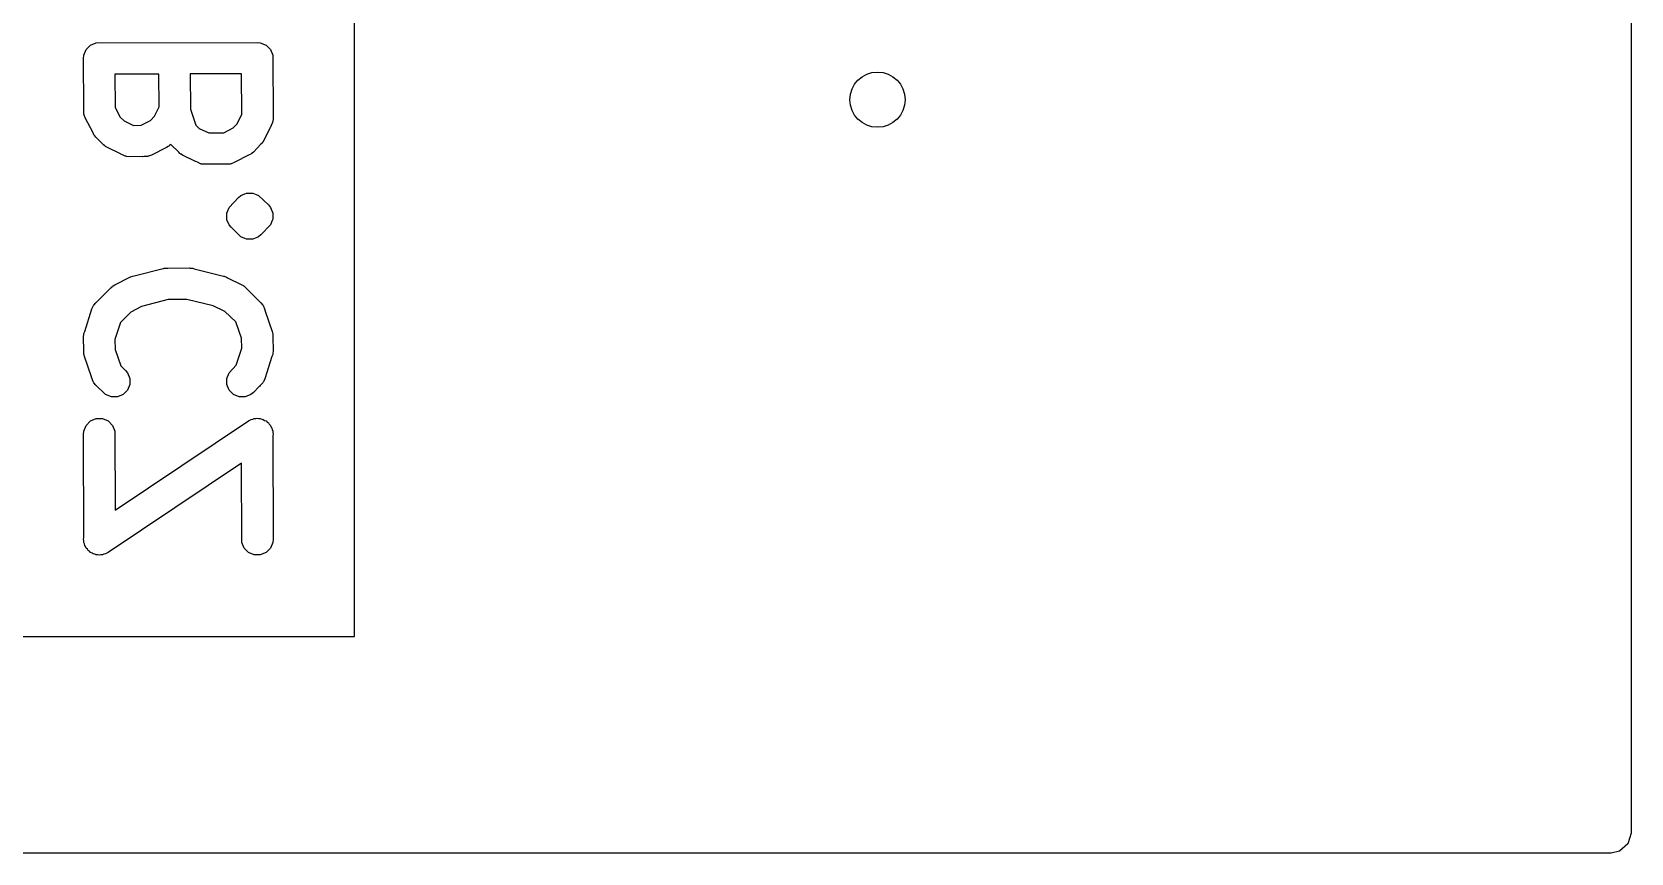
# Model space of a CAD drawing. Extents: x 0.01 to 1.59, y -0.39 to 1.19.
# Drawn here: x 1.1891 to 1.5879, y -0.3879 to -0.1831 of the extents above; entities that cross this region are included whole.
import ezdxf

# ---------------------------------------------------------------- set-up
doc = ezdxf.new("R2010")
doc.units = 0
doc.header["$MEASUREMENT"] = 0
doc.layers.add('BLACK', color=7, linetype='CONTINUOUS')

msp = doc.modelspace()

# ---------------------------------------------------------------- linework, layer by layer
at = {"layer": 'BLACK', "linetype": 'CONTINUOUS'}
for p, q in [((1.58793, 1.18297), (1.58793, -0.38297)), ((1.26953, -0.3339), (1.26953, -0.05696)), ((1.20266, -0.1875), (1.20375, -0.18641)), ((1.20375, -0.18641), (1.20517, -0.18583)), ((1.20517, -0.18583), (1.2453, -0.18575)), ((1.2453, -0.18575), (1.24607, -0.18583)), ((1.24607, -0.18583), (1.24749, -0.18641)), ((1.24749, -0.18641), (1.24858, -0.1875)), ((1.202, -0.18969), (1.20207, -0.18892)), ((1.20206, -0.20221), (1.202, -0.18969)), ((1.20207, -0.18892), (1.20266, -0.1875)), ((1.24858, -0.1875), (1.24917, -0.18892)), ((1.24917, -0.18892), (1.24924, -0.20469)), ((1.22077, -0.1936), (1.20982, -0.19362)), ((1.20982, -0.19362), (1.20987, -0.20198)), ((1.22081, -0.20178), (1.22077, -0.1936)), ((1.24139, -0.19356), (1.22857, -0.19358)), ((1.22857, -0.19358), (1.22862, -0.20235)), ((1.24143, -0.20365), (1.24139, -0.19356)), ((1.20203, -0.20232), (1.20206, -0.20221)), ((1.20207, -0.2029), (1.20203, -0.20232)), ((1.20207, -0.20358), (1.20207, -0.2029)), ((1.20987, -0.20198), (1.21109, -0.20433)), ((1.21967, -0.20414), (1.22081, -0.20178)), ((1.22862, -0.20235), (1.23001, -0.20637)), ((1.20213, -0.20371), (1.20207, -0.20358)), ((1.20214, -0.20385), (1.20213, -0.20371)), ((1.20241, -0.20457), (1.20214, -0.20385)), ((1.20435, -0.20831), (1.20241, -0.20457)), ((1.21109, -0.20433), (1.2121, -0.2053)), ((1.2121, -0.2053), (1.21443, -0.20642)), ((1.21443, -0.20642), (1.21633, -0.20639)), ((1.21633, -0.20639), (1.2187, -0.20516)), ((1.2187, -0.20516), (1.21967, -0.20414)), ((1.23001, -0.20637), (1.23085, -0.20718)), ((1.23085, -0.20718), (1.23319, -0.2083)), ((1.23696, -0.20826), (1.23932, -0.20703)), ((1.23932, -0.20703), (1.24029, -0.20602)), ((1.24029, -0.20602), (1.24143, -0.20365)), ((1.24852, -0.20693), (1.24695, -0.2102)), ((1.24858, -0.20687), (1.24852, -0.20693)), ((1.24875, -0.20645), (1.24858, -0.20687)), ((1.2491, -0.20573), (1.24875, -0.20645)), ((1.24911, -0.20558), (1.2491, -0.20573)), ((1.24917, -0.20545), (1.24911, -0.20558)), ((1.24924, -0.20469), (1.24917, -0.20545)), ((1.20454, -0.20875), (1.20435, -0.20831)), ((1.20466, -0.2089), (1.20454, -0.20875)), ((1.2047, -0.20897), (1.20466, -0.2089)), ((1.20478, -0.20904), (1.2047, -0.20897)), ((1.20502, -0.20934), (1.20478, -0.20904)), ((1.207, -0.21123), (1.20502, -0.20934)), ((1.20727, -0.21155), (1.207, -0.21123)), ((1.22372, -0.21122), (1.22341, -0.21147)), ((1.22375, -0.21119), (1.22372, -0.21122)), ((1.22377, -0.21122), (1.22375, -0.21119)), ((1.22574, -0.21311), (1.22377, -0.21122)), ((1.23319, -0.2083), (1.23696, -0.20826)), ((1.24623, -0.21112), (1.24434, -0.21309)), ((1.24654, -0.21085), (1.24623, -0.21112)), ((1.24664, -0.21069), (1.24654, -0.21085)), ((1.2467, -0.21062), (1.24664, -0.21069)), ((1.24674, -0.21053), (1.2467, -0.21062)), ((1.24695, -0.2102), (1.24674, -0.21053)), ((1.20743, -0.21165), (1.20727, -0.21155)), ((1.2075, -0.21171), (1.20743, -0.21165)), ((1.20759, -0.21175), (1.2075, -0.21171)), ((1.20792, -0.21196), (1.20759, -0.21175)), ((1.21119, -0.21353), (1.20792, -0.21196)), ((1.21125, -0.21358), (1.21119, -0.21353)), ((1.21167, -0.21376), (1.21125, -0.21358)), ((1.21239, -0.21411), (1.21167, -0.21376)), ((1.21253, -0.21412), (1.21239, -0.21411)), ((1.21266, -0.21417), (1.21253, -0.21412)), ((1.21343, -0.21425), (1.21266, -0.21417)), ((1.21662, -0.21419), (1.21343, -0.21425)), ((1.21669, -0.21422), (1.21662, -0.21419)), ((1.21712, -0.21419), (1.21669, -0.21422)), ((1.21795, -0.21417), (1.21712, -0.21419)), ((1.21808, -0.21412), (1.21795, -0.21417)), ((1.21822, -0.21411), (1.21808, -0.21412)), ((1.21894, -0.21383), (1.21822, -0.21411)), ((1.22268, -0.21189), (1.21894, -0.21383)), ((1.22312, -0.21171), (1.22268, -0.21189)), ((1.22327, -0.21158), (1.22312, -0.21171)), ((1.22335, -0.21155), (1.22327, -0.21158)), ((1.22341, -0.21147), (1.22335, -0.21155)), ((1.22602, -0.21342), (1.22574, -0.21311)), ((1.22618, -0.21352), (1.22602, -0.21342)), ((1.22624, -0.21358), (1.22618, -0.21352)), ((1.22634, -0.21362), (1.22624, -0.21358)), ((1.22667, -0.21383), (1.22634, -0.21362)), ((1.22994, -0.2154), (1.22667, -0.21383)), ((1.24331, -0.21376), (1.23957, -0.21571)), ((1.24374, -0.21358), (1.24331, -0.21376)), ((1.24389, -0.21346), (1.24374, -0.21358)), ((1.24397, -0.21342), (1.24389, -0.21346)), ((1.24404, -0.21334), (1.24397, -0.21342)), ((1.24434, -0.21309), (1.24404, -0.21334)), ((1.22999, -0.21546), (1.22994, -0.2154)), ((1.23042, -0.21563), (1.22999, -0.21546)), ((1.23114, -0.21598), (1.23042, -0.21563)), ((1.23128, -0.21599), (1.23114, -0.21598)), ((1.23141, -0.21605), (1.23128, -0.21599)), ((1.23218, -0.21612), (1.23141, -0.21605)), ((1.23723, -0.21606), (1.23218, -0.21612)), ((1.23731, -0.21609), (1.23723, -0.21606)), ((1.23782, -0.21606), (1.23731, -0.21609)), ((1.23857, -0.21605), (1.23782, -0.21606)), ((1.2387, -0.21599), (1.23857, -0.21605)), ((1.23884, -0.21598), (1.2387, -0.21599)), ((1.23957, -0.21571), (1.23884, -0.21598)), ((1.24225, -0.22349), (1.24266, -0.22332)), ((1.24266, -0.22332), (1.2442, -0.22332)), ((1.2442, -0.22332), (1.24503, -0.22367)), ((1.23787, -0.22787), (1.23828, -0.22687)), ((1.23828, -0.22687), (1.24065, -0.2244)), ((1.23828, -0.22687), (1.23828, -0.22687)), ((1.24065, -0.2244), (1.24124, -0.22391)), ((1.24124, -0.22391), (1.24225, -0.22349)), ((1.24503, -0.22367), (1.24562, -0.22391)), ((1.24562, -0.22391), (1.24562, -0.22391)), ((1.24562, -0.22391), (1.24809, -0.22627)), ((1.24809, -0.22627), (1.24858, -0.22687)), ((1.24858, -0.22687), (1.24858, -0.22687)), ((1.24858, -0.22687), (1.24917, -0.22829)), ((1.23769, -0.22829), (1.23787, -0.22787)), ((1.23769, -0.22983), (1.23769, -0.22829)), ((1.23775, -0.22997), (1.23769, -0.22983)), ((1.23828, -0.23125), (1.23775, -0.22997)), ((1.23877, -0.23184), (1.23828, -0.23125)), ((1.23828, -0.23125), (1.23828, -0.23125)), ((1.24858, -0.23125), (1.24621, -0.23372)), ((1.24903, -0.23016), (1.24858, -0.23125)), ((1.24917, -0.22983), (1.24903, -0.23016)), ((1.24917, -0.22829), (1.24917, -0.22983)), ((1.24124, -0.23421), (1.23877, -0.23184)), ((1.24225, -0.23462), (1.24124, -0.23421)), ((1.24266, -0.23479), (1.24225, -0.23462)), ((1.2442, -0.23479), (1.24266, -0.23479)), ((1.24266, -0.23479), (1.24266, -0.23479)), ((1.24503, -0.23445), (1.2442, -0.23479)), ((1.24562, -0.23421), (1.24503, -0.23445)), ((1.24621, -0.23372), (1.24562, -0.23421)), ((1.24562, -0.23421), (1.24562, -0.23421)), ((1.21464, -0.24398), (1.22185, -0.24211)), ((1.22185, -0.24211), (1.22198, -0.24209)), ((1.22198, -0.24209), (1.22204, -0.24207)), ((1.22204, -0.24207), (1.22214, -0.24207)), ((1.22214, -0.24207), (1.22262, -0.242)), ((1.22262, -0.242), (1.22301, -0.24206)), ((1.22301, -0.24206), (1.22843, -0.24199)), ((1.22843, -0.24199), (1.22856, -0.24201)), ((1.22856, -0.24201), (1.22862, -0.242)), ((1.22862, -0.242), (1.22872, -0.24202)), ((1.22872, -0.24202), (1.2292, -0.24207)), ((1.2292, -0.24207), (1.22959, -0.24223)), ((1.22959, -0.24223), (1.23688, -0.24399)), ((1.20547, -0.25028), (1.20877, -0.2469)), ((1.20877, -0.2469), (1.20908, -0.24665)), ((1.20908, -0.24665), (1.20914, -0.24657)), ((1.20914, -0.24657), (1.20922, -0.24653)), ((1.20922, -0.24653), (1.20937, -0.24641)), ((1.20937, -0.24641), (1.20981, -0.24623)), ((1.20981, -0.24623), (1.21355, -0.24428)), ((1.21355, -0.24428), (1.2136, -0.24426)), ((1.2136, -0.24426), (1.21363, -0.24425)), ((1.21363, -0.24425), (1.21369, -0.24423)), ((1.21369, -0.24423), (1.21427, -0.24401)), ((1.21427, -0.24401), (1.21464, -0.24398)), ((1.23688, -0.24399), (1.23694, -0.24401)), ((1.23694, -0.24401), (1.23697, -0.24401)), ((1.23697, -0.24401), (1.23704, -0.24404)), ((1.23704, -0.24404), (1.23761, -0.24425)), ((1.23761, -0.24425), (1.23789, -0.24445)), ((1.23789, -0.24445), (1.24144, -0.24616)), ((1.24144, -0.24616), (1.24177, -0.24637)), ((1.24177, -0.24637), (1.24187, -0.24641)), ((1.24187, -0.24641), (1.24193, -0.24647)), ((1.24193, -0.24647), (1.24209, -0.24657)), ((1.24209, -0.24657), (1.24242, -0.24694)), ((1.24242, -0.24694), (1.24621, -0.25065)), ((1.20448, -0.25137), (1.20454, -0.25124)), ((1.20454, -0.25124), (1.20507, -0.25069)), ((1.20507, -0.25069), (1.20539, -0.25032)), ((1.20539, -0.25032), (1.20547, -0.25028)), ((1.22305, -0.24987), (1.21645, -0.25158)), ((1.22772, -0.24981), (1.22305, -0.24987)), ((1.23431, -0.25139), (1.22772, -0.24981)), ((1.24621, -0.25065), (1.2467, -0.25124)), ((1.2467, -0.25124), (1.24676, -0.25137)), ((1.20227, -0.25782), (1.20407, -0.25218)), ((1.20407, -0.25218), (1.20439, -0.25148)), ((1.20439, -0.25148), (1.20448, -0.25137)), ((1.21375, -0.25298), (1.21117, -0.25562)), ((1.21645, -0.25158), (1.21375, -0.25298)), ((1.23725, -0.25281), (1.23431, -0.25139)), ((1.23997, -0.25546), (1.23725, -0.25281)), ((1.24676, -0.25137), (1.24685, -0.25148)), ((1.24685, -0.25148), (1.24709, -0.25219)), ((1.24709, -0.25219), (1.24729, -0.25266)), ((1.24729, -0.25266), (1.24729, -0.25276)), ((1.24729, -0.25276), (1.24904, -0.25781)), ((1.202, -0.25905), (1.20204, -0.25867)), ((1.20206, -0.26284), (1.202, -0.25905)), ((1.20203, -0.25856), (1.20205, -0.25848)), ((1.20204, -0.25867), (1.20203, -0.25856)), ((1.20205, -0.25848), (1.20207, -0.25829)), ((1.20207, -0.25829), (1.20227, -0.25782)), ((1.21117, -0.25562), (1.20982, -0.25982)), ((1.24137, -0.25953), (1.23997, -0.25546)), ((1.24904, -0.25781), (1.24913, -0.25819)), ((1.24913, -0.25819), (1.24917, -0.25829)), ((1.24917, -0.25829), (1.24917, -0.25837)), ((1.24917, -0.25837), (1.24921, -0.25856)), ((1.24921, -0.25856), (1.24918, -0.25902)), ((1.24918, -0.25902), (1.24924, -0.2628)), ((1.20203, -0.2633), (1.20206, -0.26284)), ((1.20982, -0.25982), (1.20986, -0.26232)), ((1.20986, -0.26232), (1.21126, -0.26636)), ((1.24006, -0.26625), (1.24142, -0.26203)), ((1.24142, -0.26203), (1.24137, -0.25953)), ((1.24924, -0.2628), (1.2492, -0.26319)), ((1.2492, -0.26319), (1.24921, -0.2633)), ((1.20207, -0.26349), (1.20203, -0.2633)), ((1.20207, -0.26357), (1.20207, -0.26349)), ((1.20211, -0.26367), (1.20207, -0.26357)), ((1.2022, -0.26405), (1.20211, -0.26367)), ((1.20395, -0.2691), (1.2022, -0.26405)), ((1.21126, -0.26636), (1.21247, -0.26752)), ((1.23828, -0.26812), (1.24006, -0.26625)), ((1.24897, -0.26404), (1.24716, -0.26967)), ((1.24917, -0.26357), (1.24897, -0.26404)), ((1.24918, -0.26338), (1.24917, -0.26357)), ((1.24921, -0.2633), (1.24918, -0.26338)), ((1.20395, -0.2692), (1.20395, -0.2691)), ((1.20414, -0.26967), (1.20395, -0.2692)), ((1.20439, -0.27038), (1.20414, -0.26967)), ((1.20448, -0.27048), (1.20439, -0.27038)), ((1.20454, -0.27062), (1.20448, -0.27048)), ((1.20502, -0.27121), (1.20454, -0.27062)), ((1.21247, -0.26752), (1.21296, -0.26812)), ((1.21296, -0.26812), (1.21354, -0.26953)), ((1.21354, -0.27107), (1.21296, -0.27249)), ((1.21354, -0.26953), (1.21354, -0.27107)), ((1.23769, -0.26953), (1.23828, -0.26812)), ((1.23769, -0.27107), (1.23769, -0.26953)), ((1.23828, -0.27249), (1.23769, -0.27107)), ((1.2467, -0.27062), (1.24607, -0.27128)), ((1.24676, -0.27048), (1.2467, -0.27062)), ((1.24685, -0.27038), (1.24676, -0.27048)), ((1.24716, -0.26967), (1.24685, -0.27038)), ((1.2075, -0.27358), (1.20502, -0.27121)), ((1.20892, -0.27416), (1.2075, -0.27358)), ((1.21045, -0.27416), (1.20892, -0.27416)), ((1.21187, -0.27358), (1.21045, -0.27416)), ((1.21296, -0.27249), (1.21187, -0.27358)), ((1.23937, -0.27358), (1.23828, -0.27249)), ((1.24079, -0.27416), (1.23937, -0.27358)), ((1.24232, -0.27416), (1.24079, -0.27416)), ((1.24374, -0.27358), (1.24232, -0.27416)), ((1.24434, -0.27309), (1.24374, -0.27358)), ((1.2458, -0.27156), (1.24434, -0.27309)), ((1.24584, -0.27154), (1.2458, -0.27156)), ((1.24607, -0.27128), (1.24584, -0.27154)), ((1.202, -0.28343), (1.20207, -0.28266)), ((1.20207, -0.28266), (1.20266, -0.28124)), ((1.20266, -0.28124), (1.20375, -0.28015)), ((1.20375, -0.28015), (1.20517, -0.27956)), ((1.20517, -0.27956), (1.2067, -0.27956)), ((1.2067, -0.27956), (1.20812, -0.28015)), ((1.20812, -0.28015), (1.20921, -0.28124)), ((1.20921, -0.28124), (1.2098, -0.28266)), ((1.2098, -0.28266), (1.20985, -0.30241)), ((1.20985, -0.30241), (1.24312, -0.28015)), ((1.24312, -0.28015), (1.2438, -0.27979)), ((1.2438, -0.27979), (1.24418, -0.27971)), ((1.24418, -0.27971), (1.24454, -0.27956)), ((1.24454, -0.27956), (1.24493, -0.27956)), ((1.24493, -0.27956), (1.24531, -0.27949)), ((1.24531, -0.27949), (1.24569, -0.27956)), ((1.24569, -0.27956), (1.24607, -0.27956)), ((1.24607, -0.27956), (1.24643, -0.27971)), ((1.24643, -0.27971), (1.24681, -0.27979)), ((1.24681, -0.27979), (1.24713, -0.28001)), ((1.24713, -0.28001), (1.24749, -0.28015)), ((1.24749, -0.28015), (1.24777, -0.28043)), ((1.24777, -0.28043), (1.24809, -0.28065)), ((1.24809, -0.28065), (1.2483, -0.28097)), ((1.2483, -0.28097), (1.24858, -0.28124)), ((1.24858, -0.28124), (1.24873, -0.2816)), ((1.24873, -0.2816), (1.24894, -0.28192)), ((1.24894, -0.28192), (1.24902, -0.2823)), ((1.24902, -0.2823), (1.24917, -0.28266)), ((1.24917, -0.28266), (1.24917, -0.28305)), ((1.24917, -0.28305), (1.24924, -0.28343)), ((1.20207, -0.30931), (1.202, -0.28343)), ((1.24924, -0.28343), (1.24917, -0.28379)), ((1.24917, -0.28379), (1.24924, -0.30967)), ((1.24139, -0.29069), (1.20812, -0.31295)), ((1.24144, -0.31044), (1.24139, -0.29069)), ((1.202, -0.30967), (1.20207, -0.30931)), ((1.20207, -0.31005), (1.202, -0.30967)), ((1.20207, -0.31044), (1.20207, -0.31005)), ((1.20222, -0.3108), (1.20207, -0.31044)), ((1.20229, -0.31118), (1.20222, -0.3108)), ((1.24203, -0.31186), (1.24144, -0.31044)), ((1.24917, -0.31044), (1.24858, -0.31186)), ((1.24924, -0.30967), (1.24917, -0.31044)), ((1.20251, -0.3115), (1.20229, -0.31118)), ((1.20266, -0.31186), (1.20251, -0.3115)), ((1.20293, -0.31213), (1.20266, -0.31186)), ((1.20315, -0.31245), (1.20293, -0.31213)), ((1.20347, -0.31267), (1.20315, -0.31245)), ((1.20375, -0.31295), (1.20347, -0.31267)), ((1.2041, -0.31309), (1.20375, -0.31295)), ((1.20442, -0.31331), (1.2041, -0.31309)), ((1.20481, -0.31339), (1.20442, -0.31331)), ((1.20517, -0.31353), (1.20481, -0.31339)), ((1.20555, -0.31353), (1.20517, -0.31353)), ((1.20593, -0.31361), (1.20555, -0.31353)), ((1.20631, -0.31353), (1.20593, -0.31361)), ((1.2067, -0.31353), (1.20631, -0.31353)), ((1.20706, -0.31339), (1.2067, -0.31353)), ((1.20744, -0.31331), (1.20706, -0.31339)), ((1.20812, -0.31295), (1.20744, -0.31331)), ((1.24312, -0.31295), (1.24203, -0.31186)), ((1.24454, -0.31353), (1.24312, -0.31295)), ((1.24607, -0.31353), (1.24454, -0.31353)), ((1.24749, -0.31295), (1.24607, -0.31353)), ((1.24858, -0.31186), (1.24749, -0.31295)), ((1.18171, -0.3339), (1.26953, -0.3339)), ((1.58715, -0.38565), (1.58503, -0.38748)), ((1.58793, -0.38297), (1.58715, -0.38565)), ((1.58297, -0.38793), (0.01703, -0.38793)), ((1.58503, -0.38748), (1.58297, -0.38793))]:
    msp.add_line(p, q, dxfattribs=at)
at = {"layer": 'BLACK'}
msp.add_circle((1.4, -0.2), 0.00689, dxfattribs=at)

doc.saveas('drawing.dxf')
